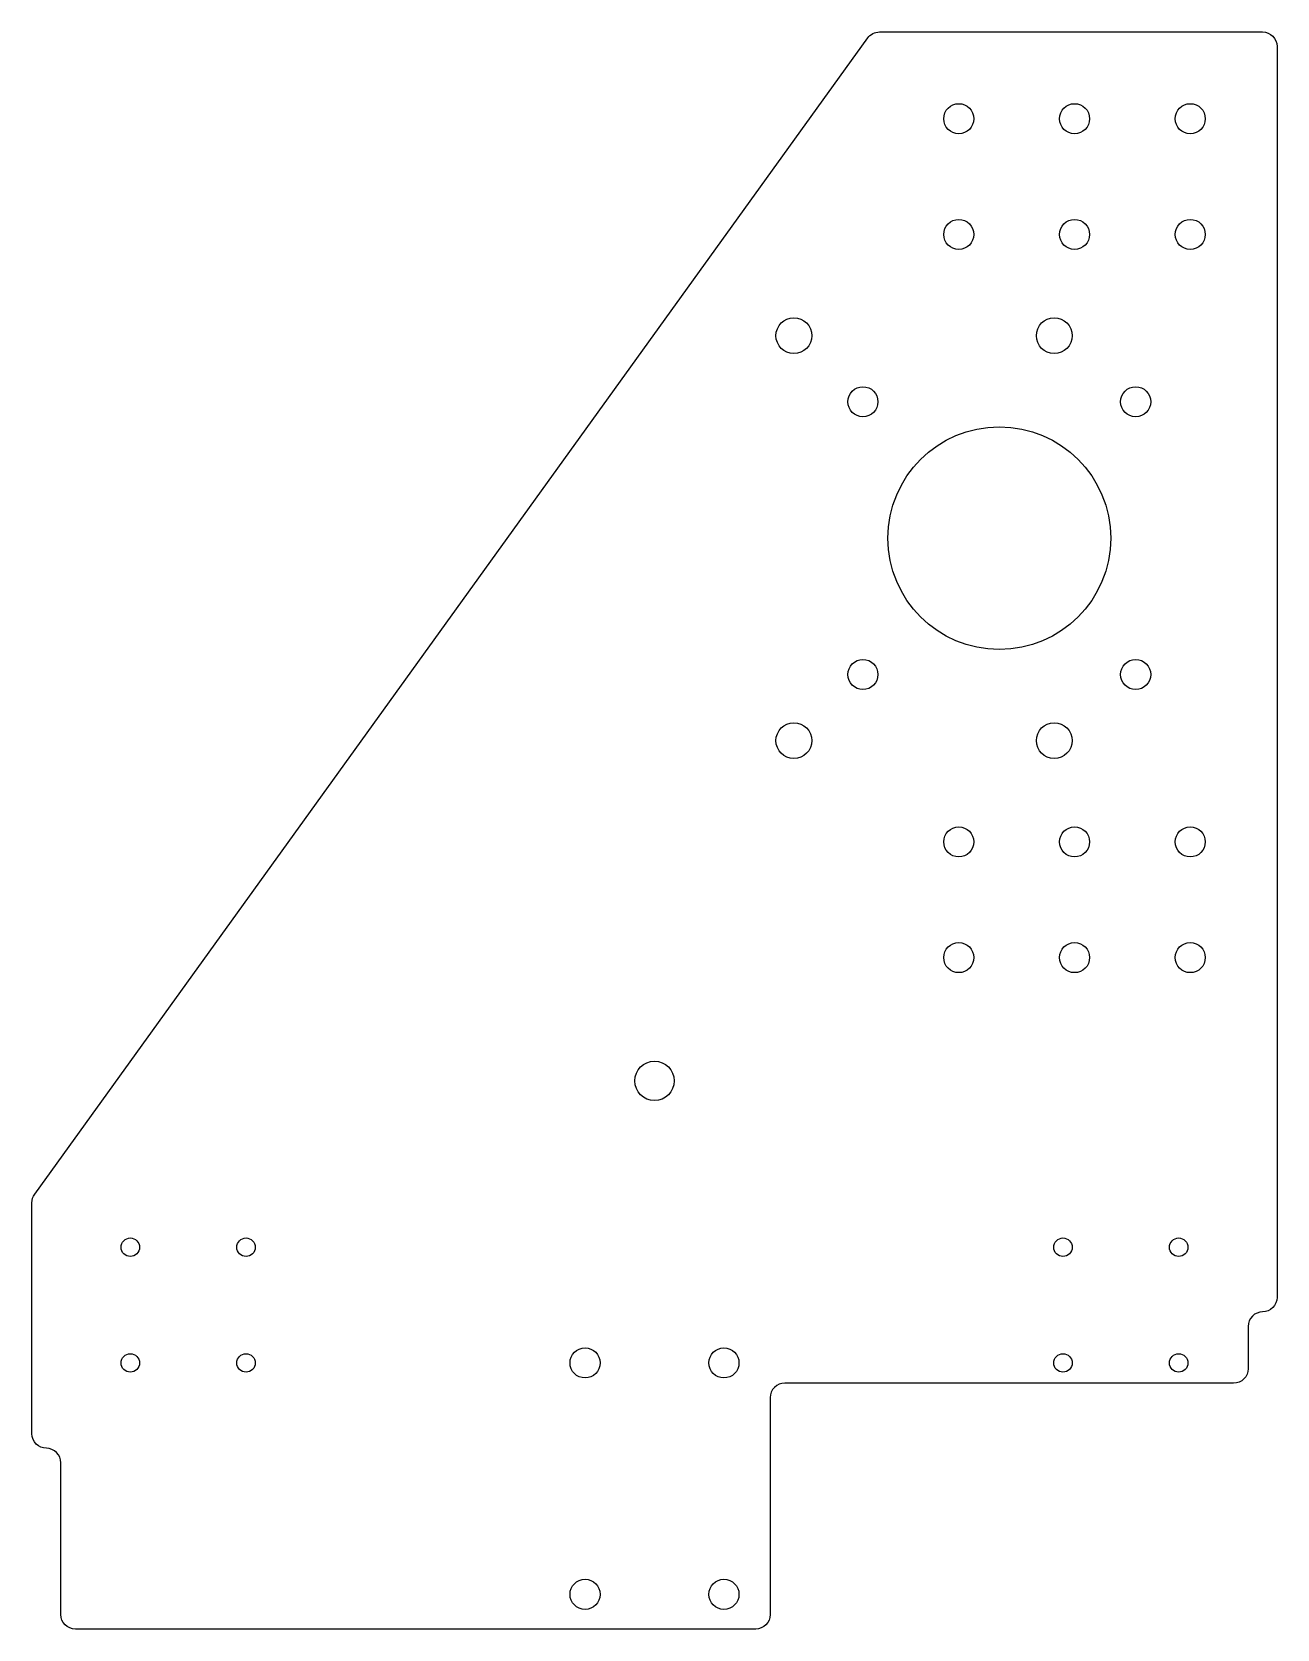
# Model space of a CAD drawing. Header units: millimetres. Extents: x -215 to 0, y 0 to 276.
import ezdxf

# ---------------------------------------------------------------- set-up
doc = ezdxf.new("R2010")
doc.units = ezdxf.units.MM

msp = doc.modelspace()

# ---------------------------------------------------------------- linework, layer by layer
msp.add_lwpolyline([(-2.5, 54.82), (-2.5, 54.82, 0.414214), (-5, 52.32), (-5, 45, -0.414214), (-7.5, 42.5), (-85.09, 42.5, 0.414214), (-87.59, 40), (-87.59, 2.5, -0.414214), (-90.09, 0), (-207.68, 0, -0.414214), (-210.18, 2.5), (-210.18, 28.75, 0.414214), (-212.68, 31.25), (-212.68, 31.25, -0.414214), (-215.18, 33.75), (-215.18, 73.69, -0.157311), (-214.71, 75.15), (-70.75, 275.02, -0.241187), (-68.72, 276.06), (-2.5, 276.06, -0.414214), (0, 273.56), (0, 57.32, -0.414214)], format="xyb", close=True)
for centre, radius in [((-55, 261.06), 2.6), ((-35, 261.06), 2.6), ((-15, 261.06), 2.6), ((-55, 241.06), 2.6), ((-35, 241.06), 2.6), ((-15, 241.06), 2.6), ((-83.5, 223.56), 3.1), ((-38.5, 223.56), 3.1), ((-71.57, 212.13), 2.6), ((-24.43, 212.13), 2.6), ((-48, 188.56), 19.25), ((-71.57, 164.99), 2.6), ((-24.43, 164.99), 2.6), ((-83.5, 153.56), 3.1), ((-38.5, 153.56), 3.1), ((-55, 136.06), 2.6), ((-35, 136.06), 2.6), ((-15, 136.06), 2.6), ((-55, 116.06), 2.6), ((-35, 116.06), 2.6), ((-15, 116.06), 2.6), ((-107.59, 94.75), 3.4), ((-198.18, 66), 1.6), ((-178.18, 66), 1.6), ((-37, 66), 1.6), ((-17, 66), 1.6), ((-198.18, 46), 1.6), ((-178.18, 46), 1.6), ((-119.59, 46), 2.6), ((-95.59, 46), 2.6), ((-37, 46), 1.6), ((-17, 46), 1.6), ((-119.59, 6), 2.6), ((-95.59, 6), 2.6)]:
    msp.add_circle(centre, radius)

doc.saveas('drawing.dxf')
